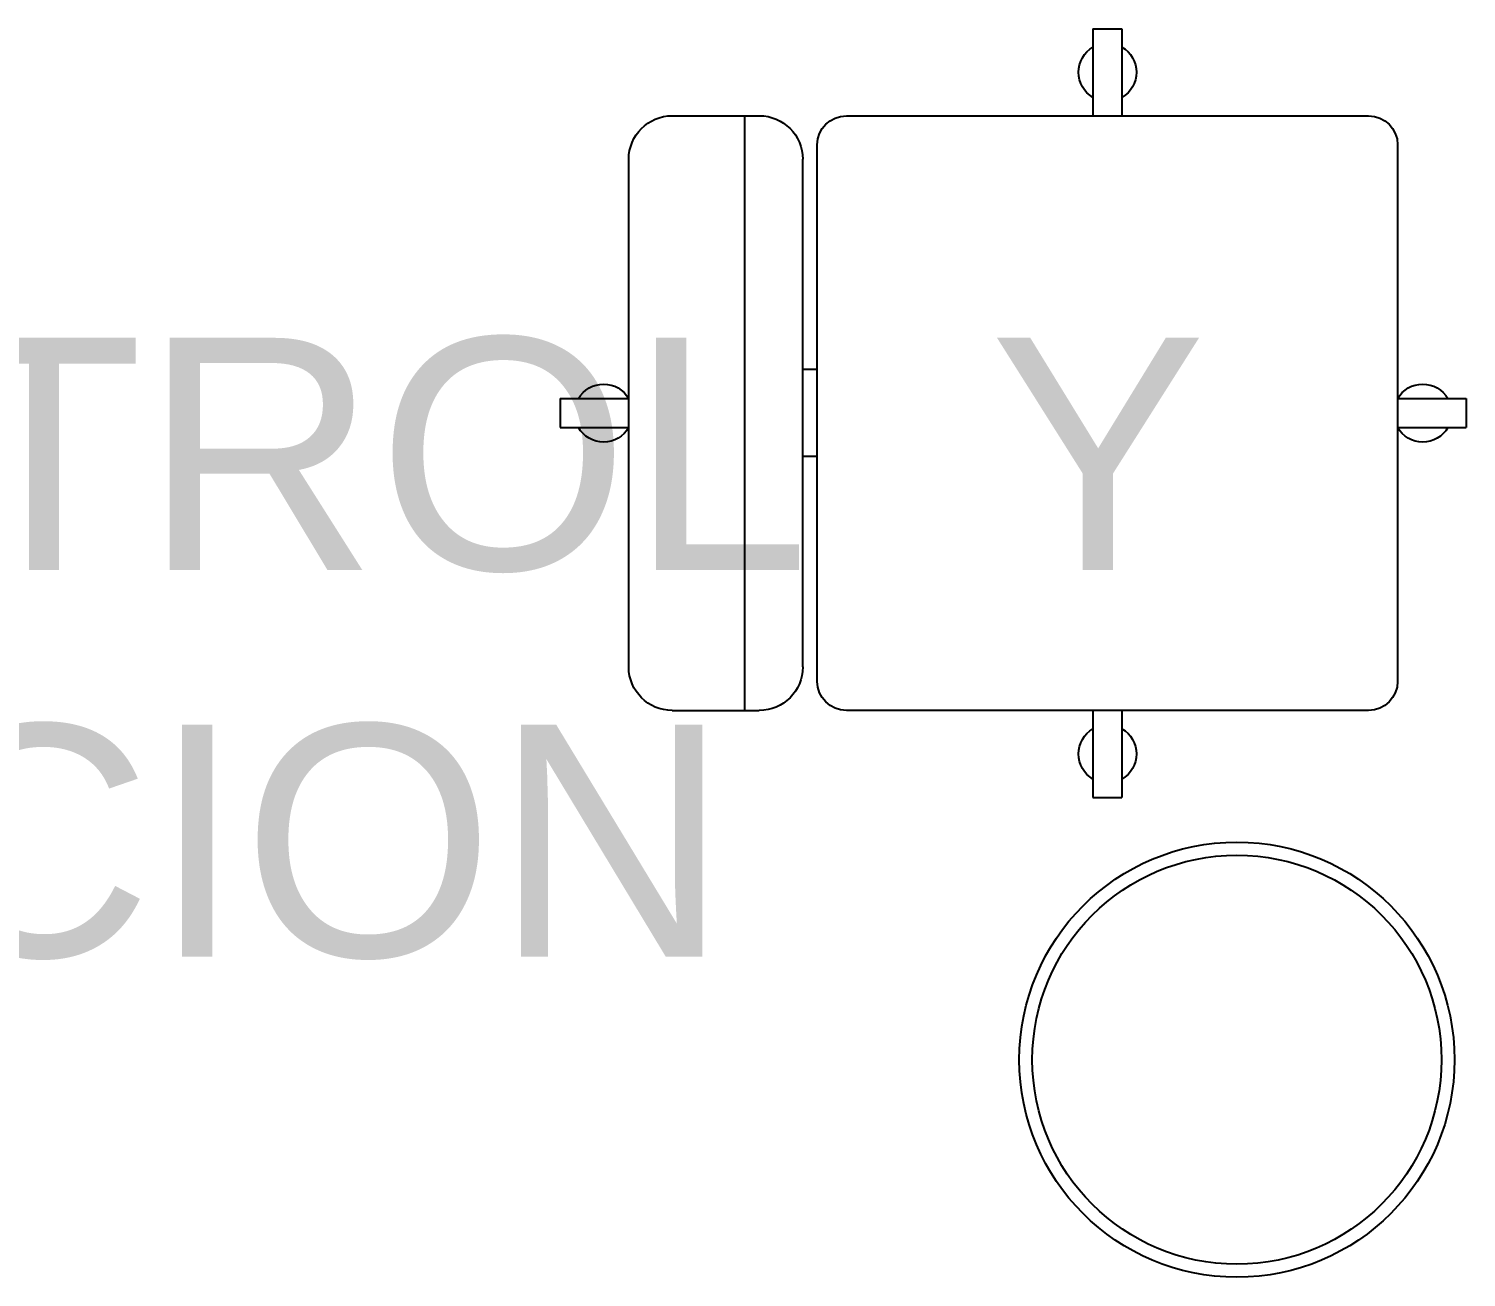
# Model space of a CAD drawing. Header units: metres. Extents: x -22.5 to 67.5, y 0 to 64.7.
# Drawn here: x 31.139 to 32.13, y 35.026 to 35.887 of the extents above; entities that cross this region are included whole.
import ezdxf

# ---------------------------------------------------------------- set-up
doc = ezdxf.new("R2010")
doc.units = ezdxf.units.M
for name, color, linetype in [('TEXTO', 7, 'Continuous'), ('XREF PB NEURO-ONCOLOGIA$0$MOBILIARIO', 161, 'Continuous'), ('XREF PB NEURO-ONCOLOGIA$0$MOBILIARIO GUIAS MEC', 161, 'Continuous')]:
    doc.layers.add(name, color=color, linetype=linetype)
doc.styles.add('100 LOCALES 25', font='arial.ttf', dxfattribs={"height": 0.25})

# ---------------------------------------------------------------- blocks, each defined once
blk = doc.blocks.new('XREF PB NEURO-ONCOLOGIA$0$SILLGIRS')
for p, q in [((-0.01, 0.37732), (-0.01, 0.33)), ((-0.01, 0.37732), (0.01, 0.37732)), ((0.01, 0.37732), (0.01, 0.33)), ((0.175, 0.33), (-0.175, 0.33)), ((-0.205, 0.3), (-0.205, 0.24)), ((0.205, 0.3), (0.205, 0.24)), ((0.205, 0.25), (-0.205, 0.25)), ((0.175, 0.21), (-0.175, 0.21)), ((-0.03, 0.2), (-0.03, 0.21)), ((0.03, 0.2), (0.03, 0.21)), ((0.185, 0.2), (-0.185, 0.2)), ((-0.205, 0.18), (-0.205, -0.18)), ((0.205, -0.18), (0.205, 0.18)), ((-0.265, 0.01), (-0.205, 0.01)), ((-0.265, 0.01), (-0.265, -0.01)), ((0.205, 0.01), (0.265, 0.01)), ((0.265, 0.01), (0.265, -0.01)), ((-0.265, -0.01), (-0.205, -0.01)), ((0.205, -0.01), (0.265, -0.01)), ((-0.185, -0.2), (0.185, -0.2)), ((-0.01, -0.2), (-0.01, -0.24732)), ((0.01, -0.2), (0.01, -0.24732)), ((-0.01, -0.24732), (0.01, -0.24732))]:
    blk.add_line(p, q)
for centre, radius, start, end in [((0, 0.34732), 0.02, 120, 240), ((0, 0.34732), 0.02, 300, 60), ((-0.175, 0.3), 0.03, 90, 180), ((0.175, 0.3), 0.03, 0, 90), ((-0.175, 0.24), 0.03, 180, 270), ((0.175, 0.24), 0.03, 270, 0), ((-0.185, 0.18), 0.02, 90, 180), ((0.185, 0.18), 0.02, 0, 90), ((-0.235, 0), 0.02, 30, 150), ((0.235, 0), 0.02, 30, 150), ((-0.235, 0), 0.02, 210, 330), ((0.235, 0), 0.02, 210, 330), ((-0.185, -0.18), 0.02, 180, 270), ((0.185, -0.18), 0.02, 270, 0), ((0, -0.21732), 0.02, 120, 240), ((0, -0.21732), 0.02, 300, 60)]:
    blk.add_arc(centre, radius, start, end)
blk = doc.blocks.new('XREF PB NEURO-ONCOLOGIA$0$A$C8f343887')
for radius in [0.15, 0.141]:
    blk.add_circle((0, 0), radius)
blk = doc.blocks.new('XREF PB NEURO-ONCOLOGIA')
at = {"layer": 'XREF PB NEURO-ONCOLOGIA$0$MOBILIARIO', "xscale": -1}
blk.add_blockref('XREF PB NEURO-ONCOLOGIA$0$SILLGIRS', (2.14826, 13.38074, 0), dxfattribs=at)
at = {"layer": 'XREF PB NEURO-ONCOLOGIA$0$MOBILIARIO GUIAS MEC', "rotation": 270}
blk.add_blockref('XREF PB NEURO-ONCOLOGIA$0$A$C8f343887', (1.70246, 13.29153), dxfattribs=at)

msp = doc.modelspace()

# ---------------------------------------------------------------- block references
at = {"rotation": 90}
msp.add_blockref('XREF PB NEURO-ONCOLOGIA', (45.26344, 33.47338), dxfattribs=at)

# ---------------------------------------------------------------- next in the draw order: texts
at = {"layer": 'TEXTO', "insert": (29.25233, 35.67355, 0), "char_height": 0.16, "width": 3.0246996, "attachment_point": 1, "style": '100 LOCALES 25'}
msp.add_mtext('\\pxqc;SALA DE CONTROL  Y PLANIFICACION', dxfattribs=at)

doc.saveas('drawing.dxf')
